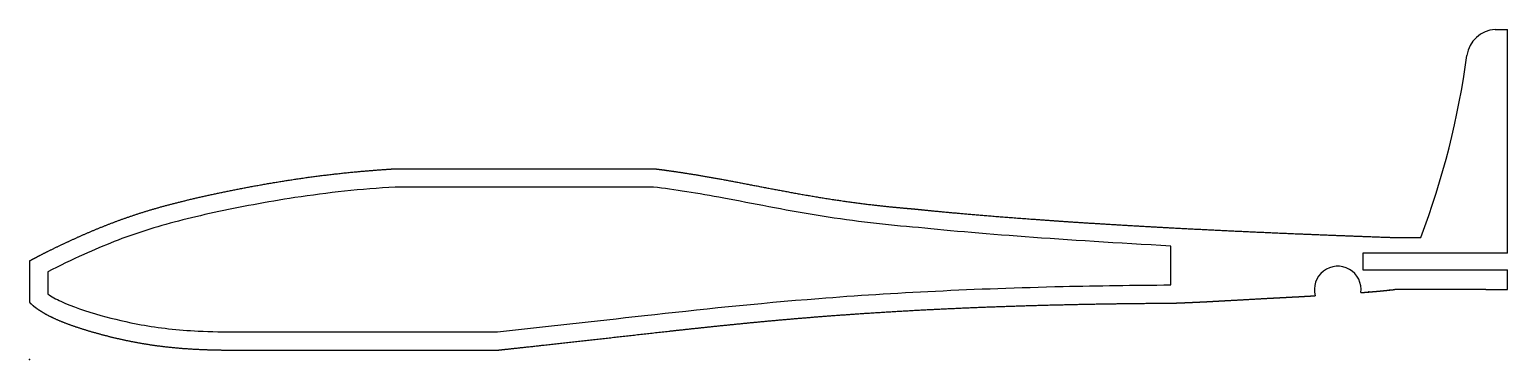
# Model space of a CAD drawing. Header units: millimetres. Extents: x 0 to 284, y 0 to 63.
import ezdxf

# ---------------------------------------------------------------- set-up
doc = ezdxf.new("R2010")
doc.units = ezdxf.units.MM
doc.layers.get('0').update_dxf_attribs({"linetype": 'CONTINUOUS'})

msp = doc.modelspace()

# ---------------------------------------------------------------- linework, layer by layer
for p, q in [((281.81, 63.46), (284.15, 63.46)), ((284.15, 20.46), (284.15, 63.46)), ((70.18, 36.67), (120.18, 36.67)), ((119.97, 33.17), (70.29, 33.17)), ((262.47, 23.46), (267.47, 23.46)), ((219.41, 14.33), (219.41, 21.82)), ((256.35, 20.46), (256.35, 17.26)), ((284.15, 20.46), (256.35, 20.46)), ((0, 18.98), (0, 10.98)), ((256.35, 17.26), (284.15, 17.26)), ((284.15, 13.46), (284.15, 17.26)), ((3.5, 16.86), (3.5, 12.59)), ((280, 13.46), (262.47, 13.46)), ((280, 13.46), (284.15, 13.46)), ((40.16, 5.31), (89.99, 5.31)), ((40.17, 1.81), (90.17, 1.81))]:
    msp.add_line(p, q)
for centre, radius, start, end in [((282.07, 57.69), 5.77, 92.5331, 172.3841), ((121.25, 79.2), 156.48, 339.1326, 352.3841), ((251.52, 13.43), 4.5, -7.3606, 195.1017)]:
    msp.add_arc(centre, radius, start, end)
for points in [[(0, 18.98), (0.42, 19.2), (1.28, 19.65), (2.57, 20.32), (4.32, 21.2), (6.55, 22.27), (8.82, 23.32), (11.13, 24.35), (13.48, 25.33), (15.87, 26.28), (18.3, 27.17), (20.77, 28.01), (23.3, 28.8), (25.89, 29.53), (28.56, 30.23), (31.33, 30.9), (34.2, 31.55), (37.17, 32.19), (40.24, 32.81), (43.4, 33.41), (46.63, 33.97), (49.91, 34.51), (53.23, 35), (56.59, 35.44), (59.96, 35.83), (63.35, 36.17), (66.08, 36.39), (68.13, 36.54), (69.5, 36.63), (70.18, 36.67)], [(120.18, 36.67), (120.7, 36.61), (121.76, 36.48), (123.38, 36.26), (125.62, 35.93), (128.55, 35.46), (131.62, 34.93), (134.83, 34.34), (138.15, 33.7), (141.57, 33.04), (145.06, 32.38), (148.61, 31.73), (152.19, 31.12), (155.78, 30.56), (159.37, 30.06), (162.95, 29.62), (165.81, 29.32), (167.95, 29.13), (169.38, 29.01), (170.09, 28.95)], [(170.09, 28.95), (170.89, 28.87), (172.52, 28.7), (175.05, 28.45), (178.62, 28.12), (183.42, 27.71), (188.55, 27.3), (194.02, 26.9), (199.81, 26.49), (205.9, 26.1), (212.26, 25.72), (218.86, 25.35), (225.68, 25), (232.7, 24.66), (239.9, 24.33), (247.26, 24.03), (253.27, 23.79), (257.84, 23.62), (260.92, 23.51), (262.47, 23.46)], [(0, 18.98), (0, 18.8), (0, 18.43), (0, 17.89), (0, 17.16), (0, 16.26), (0, 15.53), (0, 14.99), (0, 14.63), (0, 14.45)], [(219.47, 10.83), (219.52, 10.83), (219.64, 10.83), (219.87, 10.84), (220.26, 10.85), (220.89, 10.87), (221.66, 10.9), (222.52, 10.94), (223.44, 10.98), (224.37, 11.02), (225.26, 11.06), (226.11, 11.1), (226.93, 11.15), (227.76, 11.19), (228.66, 11.24), (229.67, 11.3), (230.83, 11.36), (232.13, 11.43), (233.54, 11.51), (235.01, 11.59), (236.47, 11.67), (237.86, 11.75), (239.11, 11.82), (240.19, 11.87), (241.09, 11.92), (241.84, 11.96), (242.49, 12), (243.11, 12.03), (243.75, 12.06), (244.46, 12.1), (245.25, 12.15), (245.97, 12.19), (246.56, 12.22), (246.97, 12.24), (247.18, 12.26)], [(255.98, 12.85), (255.99, 12.85), (256, 12.85), (256.03, 12.86), (256.08, 12.86), (256.17, 12.87), (256.28, 12.88), (256.41, 12.89), (256.54, 12.9), (256.69, 12.91), (256.83, 12.92), (256.97, 12.93), (257.12, 12.94), (257.28, 12.96), (257.45, 12.97), (257.65, 12.99), (257.86, 13.01), (258.09, 13.03), (258.34, 13.05), (258.58, 13.07), (258.82, 13.09), (259.05, 13.11), (259.28, 13.13), (259.5, 13.15), (259.71, 13.17), (259.93, 13.19), (260.15, 13.21), (260.38, 13.24), (260.61, 13.26), (260.84, 13.28), (261.08, 13.31), (261.31, 13.33), (261.54, 13.36), (261.75, 13.38), (261.95, 13.4), (262.14, 13.42), (262.28, 13.44), (262.37, 13.45), (262.44, 13.45), (262.47, 13.46)], [(0, 10.98), (0.17, 10.81), (0.52, 10.47), (1.11, 9.97), (2.03, 9.33), (3.38, 8.55), (4.93, 7.8), (6.65, 7.08), (8.53, 6.4), (10.5, 5.76), (12.55, 5.15), (14.62, 4.59), (16.7, 4.08), (18.8, 3.62), (20.91, 3.21), (23.05, 2.85), (25.25, 2.55), (27.52, 2.29), (29.87, 2.09), (32.3, 1.95), (34.83, 1.85), (36.92, 1.81), (38.53, 1.8), (39.62, 1.81), (40.17, 1.81)], [(90.17, 1.81), (91.23, 1.92), (93.34, 2.15), (96.53, 2.5), (100.82, 2.97), (106.25, 3.57), (111.74, 4.19), (117.31, 4.82), (122.97, 5.45), (128.75, 6.08), (134.65, 6.69), (140.7, 7.29), (146.93, 7.85), (153.33, 8.37), (159.92, 8.84), (166.7, 9.27), (173.68, 9.65), (180.84, 9.98), (188.2, 10.25), (195.74, 10.48), (203.46, 10.65), (209.78, 10.75), (214.59, 10.8), (217.84, 10.82), (219.47, 10.83)]]:
    msp.add_open_spline(points, degree=5)
for points, knots in [([(70.29, 33.17), (63.77, 32.77), (57.31, 32.08), (51.01, 31.12), (45.6, 30.3), (40.33, 29.3), (35.51, 28.25), (30.69, 27.2), (26.38, 26.11), (22.34, 24.82), (18.2, 23.5), (14.26, 21.93), (10.45, 20.21), (8.07, 19.13), (5.75, 18.01), (3.5, 16.86)], [-0.9987589, -0.9987589, -0.9987589, -0.9987589, -0.766867, -0.766867, -0.766867, -0.567465, -0.567465, -0.567465, -0.3677944, -0.3677944, -0.3677944, -0.1631496, -0.1631496, -0.1631496, -0.0354677, -0.0354677, -0.0354677, -0.0354677]), ([(169.77, 25.47), (163.63, 25.96), (157.42, 26.73), (151.26, 27.74), (145.07, 28.75), (138.97, 30), (133.49, 31.02), (128.47, 31.96), (123.96, 32.68), (119.97, 33.17)], [-0.9992142, -0.9992142, -0.9992142, -0.9992142, -0.6599954, -0.6599954, -0.6599954, -0.318351, -0.318351, -0.318351, -0.0054095, -0.0054095, -0.0054095, -0.0054095]), ([(219.41, 21.82), (209.21, 22.37), (199.75, 22.97), (191.42, 23.58), (183.07, 24.2), (175.87, 24.83), (169.77, 25.47)], [-0.6067928, -0.6067928, -0.6067928, -0.6067928, -0.3042759, -0.3042759, -0.3042759, -0.0007046, -0.0007046, -0.0007046, -0.0007046]), ([(89.99, 5.31), (99.11, 6.29), (108.48, 7.35), (118.26, 8.45), (128.71, 9.61), (139.73, 10.79), (151.75, 11.74), (166.02, 12.86), (181.7, 13.64), (198.7, 14.04), (205.41, 14.19), (212.31, 14.29), (219.41, 14.33)], [0.0017671, 0.0017671, 0.0017671, 0.0017671, 0.2616424, 0.2616424, 0.2616424, 0.5395293, 0.5395293, 0.5395293, 0.8695339, 0.8695339, 0.8695339, 0.9997627, 0.9997627, 0.9997627, 0.9997627]), ([(3.5, 12.59), (4.15, 12.13), (5.03, 11.63), (6.12, 11.13), (8.14, 10.2), (10.87, 9.27), (13.71, 8.47), (16.26, 7.76), (18.84, 7.16), (21.46, 6.68), (24.86, 6.06), (28.43, 5.66), (32.44, 5.46), (34.86, 5.34), (37.43, 5.29), (40.14, 5.31), (40.15, 5.31), (40.15, 5.31), (40.16, 5.31)], [0.0748418, 0.0748418, 0.0748418, 0.0748418, 0.1900054, 0.1900054, 0.1900054, 0.4052121, 0.4052121, 0.4052121, 0.5981932, 0.5981932, 0.5981932, 0.8486642, 0.8486642, 0.8486642, 1, 1, 1, 1.000277, 1.000277, 1.000277, 1.000277])]:
    msp.add_open_spline(points, degree=3, knots=knots)
for p in [(257.52, 12.98), (261.5, 13.35), (0, 0), (0, 0)]:
    msp.add_point(p)

doc.saveas('drawing.dxf')
